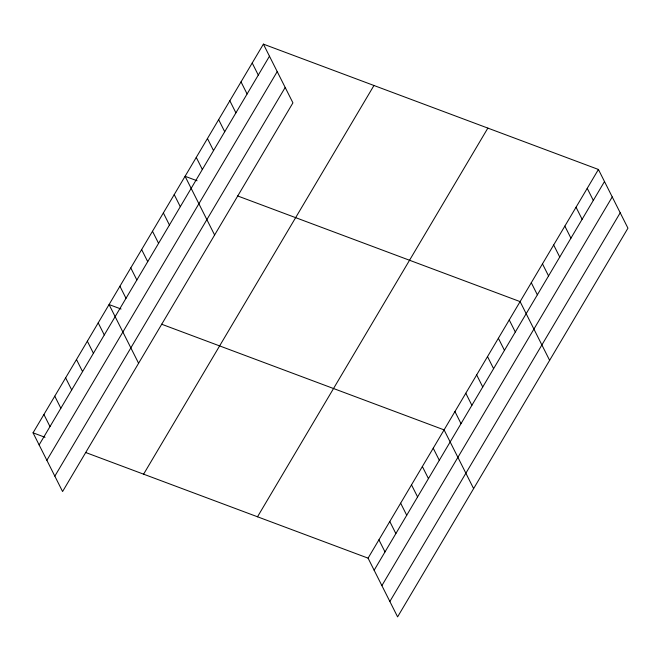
<?xml version="1.0" encoding="UTF-8"?>
<svg xmlns="http://www.w3.org/2000/svg" width="661" height="661" viewBox="0 0 661 661"><rect width="100%" height="100%" fill="white"/><g stroke="black" fill="none" stroke-linecap="round" stroke-linejoin="round"><path stroke-width="0.99" d="M263.4 44.13L292.93 102.852L62.58 491.536L33.05 432.823L263.4 44.13L598.42 169.464L627.95 228.177L397.6 616.87L368.07 558.148L85.566 452.463M39.123 444.903L269.473 56.21M46.865 460.287L277.215 71.603M54.838 476.143L285.188 87.459M143.602 474.177L373.961 85.492M257.509 516.795L487.859 128.102M368.07 558.148L598.42 169.464M374.143 570.228L604.493 181.544M381.884 585.621L612.235 196.937M389.858 601.477L620.208 212.792M197.061 180.767L185.08 176.289L214.61 235.002M237.596 195.929L520.1 301.614L549.63 360.336M121.046 309.034L109.065 304.556L138.595 363.269M161.581 324.196L444.085 429.881L473.615 488.603M33.05 432.823L45.031 437.301M587.232 188.344L593.305 200.423M576.045 207.224L582.118 219.303M564.849 226.103L570.93 238.183M553.662 244.983L559.743 257.063M542.474 263.863L548.556 275.943M531.287 282.734L537.36 294.814M509.243 319.941L515.316 332.02M498.377 338.267L504.459 350.347M487.521 356.585L493.593 368.673M476.664 374.911L482.737 386.991M465.798 393.237L471.88 405.317M454.942 411.563L461.014 423.643M252.213 63.01L258.286 75.09M433.228 448.208L439.301 460.287M241.025 81.89L247.098 93.969M422.362 466.534L428.444 478.614M229.838 100.769L235.911 112.849M411.506 484.852L417.578 496.932M218.651 119.649L224.723 131.729M400.649 503.178L406.722 515.258M207.455 138.529L213.536 150.609M389.783 521.504L395.865 533.584M196.267 157.409L202.349 169.489M378.927 539.83L384.999 551.91M174.223 194.607L180.296 206.686M163.366 212.933L169.439 225.013M152.501 231.259L158.582 243.339M141.644 249.585L147.717 261.665M130.787 267.903L136.86 279.983M119.922 286.23L126.003 298.309M98.208 322.874L104.281 334.953M87.351 341.2L93.424 353.28M76.486 359.526L82.567 371.606M65.629 377.852L71.702 389.932M54.772 396.17L60.845 408.25M43.907 414.497L49.988 426.576"/></g></svg>
